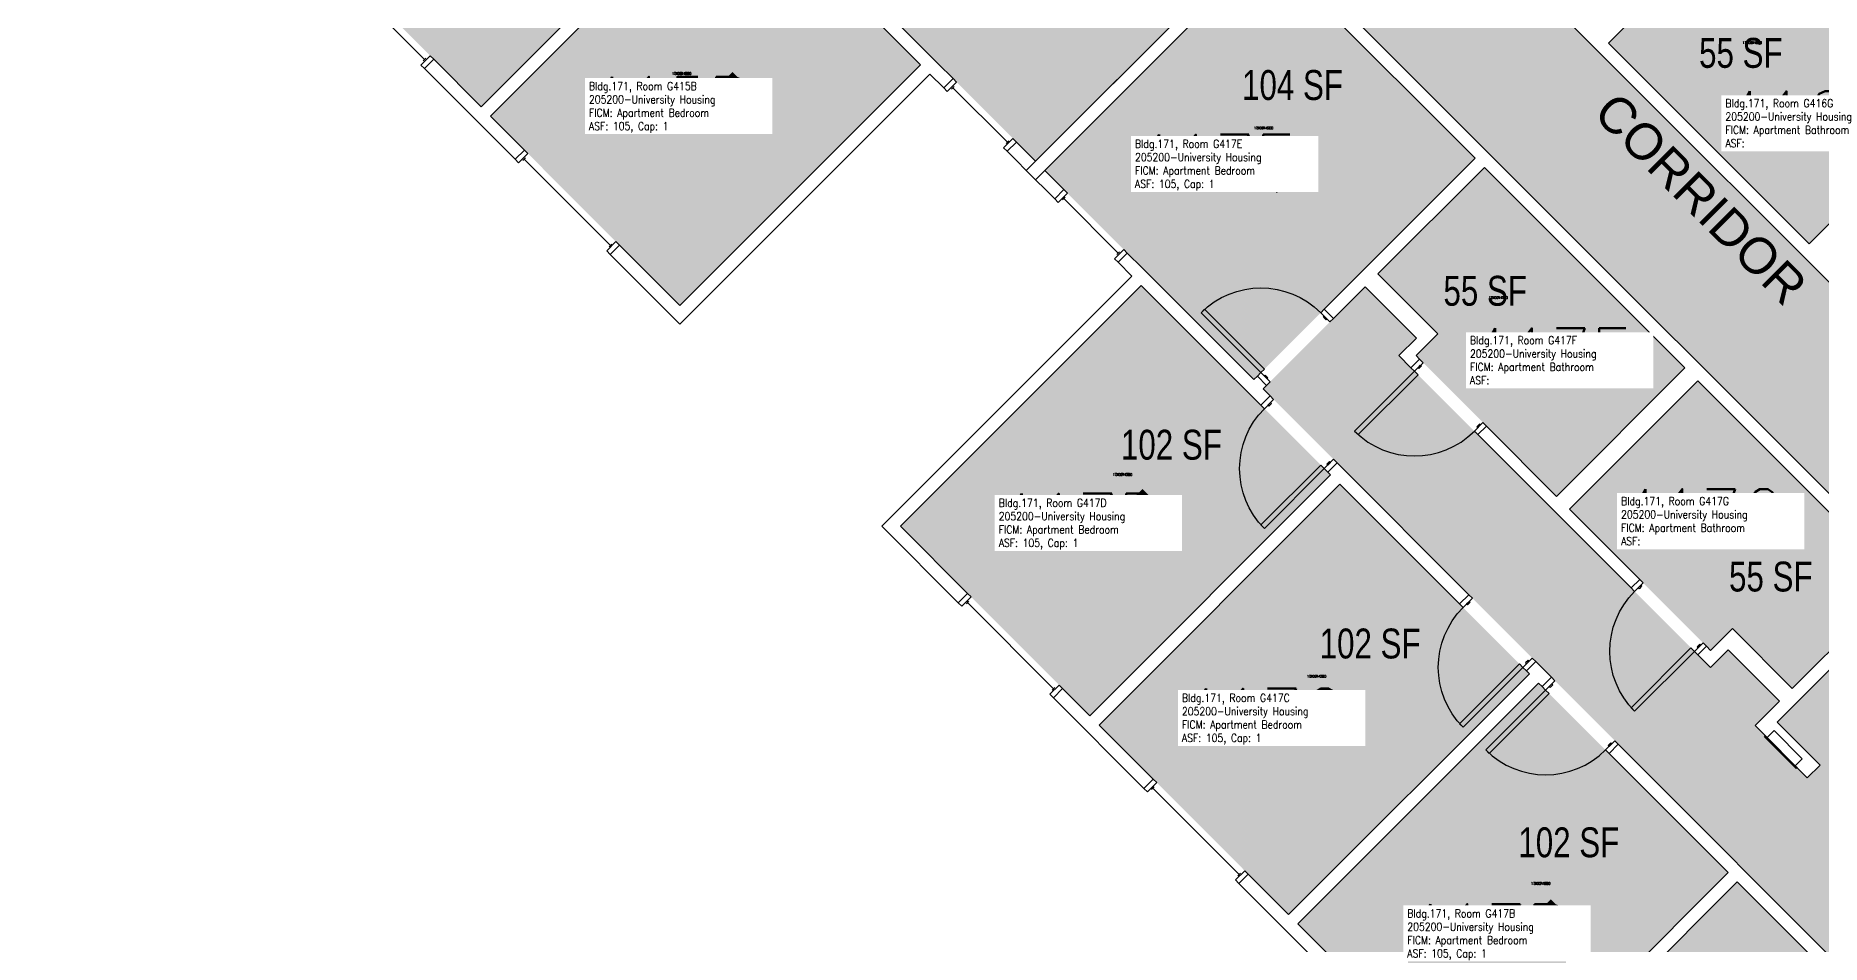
# Model space of a CAD drawing. Header units: inches. Extents: x 1062 to 4030, y -1482 to 1605.
# Drawn here: x 2600 to 3317, y 63 to 427 of the extents above; entities that cross this region are included whole.
import ezdxf
from ezdxf.enums import TextEntityAlignment as Align

# ---------------------------------------------------------------- set-up
doc = ezdxf.new("R2010")
doc.units = ezdxf.units.IN
doc.header["$LTSCALE"] = 192
doc.header["$MEASUREMENT"] = 0
for name, color, linetype in [('A-AREA-IDEN', 1, 'Continuous'), ('A-DOOR', 2, 'Continuous'), ('A-GLAZ', 1, 'Continuous'), ('A-IDEN-RNUM', 7, 'Continuous'), ('A-IDEN-SNUM', 4, 'Continuous'), ('A-IDEN-VNUM', 4, 'Continuous'), ('A-WALL', 5, 'Continuous'), ('AREA-TEXT', 3, 'Continuous'), ('E-POWER', 2, 'Continuous'), ('Rooms-Category-Color', 7, 'Continuous'), ('Rooms-College-Color', 7, 'Continuous'), ('Rooms-Department-Color', 7, 'Continuous'), ('Rooms-Division-Color', 7, 'Continuous'), ('Rooms-Information', 7, 'Continuous')]:
    doc.layers.add(name, color=color, linetype=linetype)
doc.styles.add('AREA', font='arial.ttf', dxfattribs={"width": 0.75, "height": 12})
doc.styles.add('Dimstyle', font='arial.ttf')
doc.styles.add('ROOMSNUMBER', font='txt.shx', dxfattribs={"height": 0.03})
doc.styles.add('ROOMVNUMBER', font='simplex.shx', dxfattribs={"width": 0.85})
doc.styles.get("Standard").update_dxf_attribs({"font": 'arial.ttf'})

msp = doc.modelspace()

# ---------------------------------------------------------------- hatches: boundary and pattern name
at = {"layer": 'Rooms-Category-Color', "true_color": 0xadadad}
msp.add_hatch(color=253, dxfattribs=at).paths.add_polyline_path([(2330.9, 1232.94), (2373.32, 1275.37), (2633.56, 1015.13), (2651.24, 1032.81), (2709.45, 974.6), (2691.77, 956.92), (2821.91, 826.78), (2839.59, 844.46), (2897.8, 786.25), (2880.12, 768.57), (3535.92, 112.77), (3553.6, 130.45), (3595.4, 88.64), (3577.73, 70.97), (3700.48, -51.78), (3658.05, -94.21), (3535.3, 28.54), (3517.62, 10.86), (3475.81, 52.67), (3493.49, 70.35), (2837.69, 726.15), (2820.02, 708.47), (2761.8, 766.68), (2779.48, 784.36), (2649.35, 914.49), (2631.67, 896.81), (2573.46, 955.03), (2591.14, 972.7)])
at = {"layer": 'Rooms-Category-Color', "true_color": 0x728ef3}
for points in [[(2778.94, 398.82), (2702.84, 474.92), (2799.51, 571.62), (2875.64, 495.52), (2779.24, 399.14)], [(3090.5, 465.92), (3001.59, 376.99), (2917.62, 460.96), (3006.54, 549.88)], [(2782.65, 395.11), (2858.75, 319.01), (2955.45, 415.7), (2879.33, 491.81), (2782.95, 395.43)], [(3312.29, 343.83), (3231.75, 424.36), (3274.53, 467.14), (3298.57, 443.1), (3307.32, 451.85), (3363.82, 395.36)], [(3089.27, 289.31), (3178.19, 378.23), (3094.22, 462.2), (3005.3, 373.28)], [(3262.43, 293.98), (3181.9, 374.51), (3139.12, 331.73), (3163.16, 307.69), (3154.41, 298.94), (3210.9, 242.45)], [(3120.12, 251.04), (3044.02, 327.14), (2947.32, 230.44), (3023.42, 154.34)], [(3453.67, 102.75), (3486.33, 70.08), (3468.65, 52.4), (3513.91, 7.15), (3512.5, 5.74), (3515.94, 2.29), (3535.03, 21.38), (3551.98, 4.43), (3497.71, -49.84), (3480.76, -32.89), (3489.07, -24.58), (3485.63, -21.13), (3473.87, -32.89), (3494.27, -53.29), (3377.5, -170.05), (3281.69, -74.23), (3367.25, 11.33), (3092.98, 285.6), (3133.99, 326.61), (3154.59, 306.01), (3147.52, 298.94), (3272.73, 173.73), (3279.8, 180.8), (3300.4, 160.2), (3290.6, 150.4), (3311.55, 129.45), (3316.67, 134.58), (3395.96, 55.29), (3438.64, 97.98), (3443.77, 92.85)], [(3348.31, 208.11), (3267.56, 288.85), (3216.03, 237.32), (3272.73, 180.62), (3281.48, 189.37), (3305.53, 165.33)], [(3199.93, 171.22), (3123.83, 247.32), (3027.13, 150.63), (3103.24, 74.52)], [(3448.54, 107.88), (3352.02, 204.4), (3299.44, 151.81), (3395.96, 55.29)], [(3279.75, 91.41), (3203.64, 167.51), (3106.95, 70.81), (3183.05, -5.29)], [(3263.13, -85.37), (3186.76, -9), (3283.46, 87.69), (3359.83, 11.33)]]:
    msp.add_hatch(color=171, dxfattribs=at).paths.add_polyline_path(points)
at = {"layer": 'Rooms-College-Color', "true_color": 0xadadad}
for points in [[(2330.9, 1232.94), (2373.32, 1275.37), (2633.56, 1015.13), (2651.24, 1032.81), (2709.45, 974.6), (2691.77, 956.92), (2821.91, 826.78), (2839.59, 844.46), (2897.8, 786.25), (2880.12, 768.57), (3535.92, 112.77), (3553.6, 130.45), (3595.4, 88.64), (3577.73, 70.97), (3700.48, -51.78), (3658.05, -94.21), (3535.3, 28.54), (3517.62, 10.86), (3475.81, 52.67), (3493.49, 70.35), (2837.69, 726.15), (2820.02, 708.47), (2761.8, 766.68), (2779.48, 784.36), (2649.35, 914.49), (2631.67, 896.81), (2573.46, 955.03), (2591.14, 972.7)], [(2778.94, 398.82), (2702.84, 474.92), (2799.51, 571.62), (2875.64, 495.52), (2779.24, 399.14)], [(3090.5, 465.92), (3001.59, 376.99), (2917.62, 460.96), (3006.54, 549.88)], [(2782.65, 395.11), (2858.75, 319.01), (2955.45, 415.7), (2879.33, 491.81), (2782.95, 395.43)], [(3312.29, 343.83), (3231.75, 424.36), (3274.53, 467.14), (3298.57, 443.1), (3307.32, 451.85), (3363.82, 395.36)], [(3089.27, 289.31), (3178.19, 378.23), (3094.22, 462.2), (3005.3, 373.28)], [(3262.43, 293.98), (3181.9, 374.51), (3139.12, 331.73), (3163.16, 307.69), (3154.41, 298.94), (3210.9, 242.45)], [(3120.12, 251.04), (3044.02, 327.14), (2947.32, 230.44), (3023.42, 154.34)], [(3453.67, 102.75), (3486.33, 70.08), (3468.65, 52.4), (3513.91, 7.15), (3512.5, 5.74), (3515.94, 2.29), (3535.03, 21.38), (3551.98, 4.43), (3497.71, -49.84), (3480.76, -32.89), (3489.07, -24.58), (3485.63, -21.13), (3473.87, -32.89), (3494.27, -53.29), (3377.5, -170.05), (3281.69, -74.23), (3367.25, 11.33), (3092.98, 285.6), (3133.99, 326.61), (3154.59, 306.01), (3147.52, 298.94), (3272.73, 173.73), (3279.8, 180.8), (3300.4, 160.2), (3290.6, 150.4), (3311.55, 129.45), (3316.67, 134.58), (3395.96, 55.29), (3438.64, 97.98), (3443.77, 92.85)], [(3348.31, 208.11), (3267.56, 288.85), (3216.03, 237.32), (3272.73, 180.62), (3281.48, 189.37), (3305.53, 165.33)], [(3199.93, 171.22), (3123.83, 247.32), (3027.13, 150.63), (3103.24, 74.52)], [(3448.54, 107.88), (3352.02, 204.4), (3299.44, 151.81), (3395.96, 55.29)], [(3279.75, 91.41), (3203.64, 167.51), (3106.95, 70.81), (3183.05, -5.29)], [(3263.13, -85.37), (3186.76, -9), (3283.46, 87.69), (3359.83, 11.33)]]:
    msp.add_hatch(color=253, dxfattribs=at).paths.add_polyline_path(points)
at = {"layer": 'Rooms-Department-Color', "true_color": 0xacacac}
msp.add_hatch(color=253, dxfattribs=at).paths.add_polyline_path([(2330.9, 1232.94), (2373.32, 1275.37), (2633.56, 1015.13), (2651.24, 1032.81), (2709.45, 974.6), (2691.77, 956.92), (2821.91, 826.78), (2839.59, 844.46), (2897.8, 786.25), (2880.12, 768.57), (3535.92, 112.77), (3553.6, 130.45), (3595.4, 88.64), (3577.73, 70.97), (3700.48, -51.78), (3658.05, -94.21), (3535.3, 28.54), (3517.62, 10.86), (3475.81, 52.67), (3493.49, 70.35), (2837.69, 726.15), (2820.02, 708.47), (2761.8, 766.68), (2779.48, 784.36), (2649.35, 914.49), (2631.67, 896.81), (2573.46, 955.03), (2591.14, 972.7)])
at = {"layer": 'Rooms-Department-Color', "true_color": 0x604aed}
for points in [[(2778.94, 398.82), (2702.84, 474.92), (2799.51, 571.62), (2875.64, 495.52), (2779.24, 399.14)], [(3090.5, 465.92), (3001.59, 376.99), (2917.62, 460.96), (3006.54, 549.88)], [(2782.65, 395.11), (2858.75, 319.01), (2955.45, 415.7), (2879.33, 491.81), (2782.95, 395.43)], [(3312.29, 343.83), (3231.75, 424.36), (3274.53, 467.14), (3298.57, 443.1), (3307.32, 451.85), (3363.82, 395.36)], [(3089.27, 289.31), (3178.19, 378.23), (3094.22, 462.2), (3005.3, 373.28)], [(3262.43, 293.98), (3181.9, 374.51), (3139.12, 331.73), (3163.16, 307.69), (3154.41, 298.94), (3210.9, 242.45)], [(3120.12, 251.04), (3044.02, 327.14), (2947.32, 230.44), (3023.42, 154.34)], [(3453.67, 102.75), (3486.33, 70.08), (3468.65, 52.4), (3513.91, 7.15), (3512.5, 5.74), (3515.94, 2.29), (3535.03, 21.38), (3551.98, 4.43), (3497.71, -49.84), (3480.76, -32.89), (3489.07, -24.58), (3485.63, -21.13), (3473.87, -32.89), (3494.27, -53.29), (3377.5, -170.05), (3281.69, -74.23), (3367.25, 11.33), (3092.98, 285.6), (3133.99, 326.61), (3154.59, 306.01), (3147.52, 298.94), (3272.73, 173.73), (3279.8, 180.8), (3300.4, 160.2), (3290.6, 150.4), (3311.55, 129.45), (3316.67, 134.58), (3395.96, 55.29), (3438.64, 97.98), (3443.77, 92.85)], [(3348.31, 208.11), (3267.56, 288.85), (3216.03, 237.32), (3272.73, 180.62), (3281.48, 189.37), (3305.53, 165.33)], [(3199.93, 171.22), (3123.83, 247.32), (3027.13, 150.63), (3103.24, 74.52)], [(3448.54, 107.88), (3352.02, 204.4), (3299.44, 151.81), (3395.96, 55.29)], [(3279.75, 91.41), (3203.64, 167.51), (3106.95, 70.81), (3183.05, -5.29)], [(3263.13, -85.37), (3186.76, -9), (3283.46, 87.69), (3359.83, 11.33)]]:
    msp.add_hatch(color=173, dxfattribs=at).paths.add_polyline_path(points)
at = {"layer": 'Rooms-Division-Color', "true_color": 0xadadad}
msp.add_hatch(color=253, dxfattribs=at).paths.add_polyline_path([(2330.9, 1232.94), (2373.32, 1275.37), (2633.56, 1015.13), (2651.24, 1032.81), (2709.45, 974.6), (2691.77, 956.92), (2821.91, 826.78), (2839.59, 844.46), (2897.8, 786.25), (2880.12, 768.57), (3535.92, 112.77), (3553.6, 130.45), (3595.4, 88.64), (3577.73, 70.97), (3700.48, -51.78), (3658.05, -94.21), (3535.3, 28.54), (3517.62, 10.86), (3475.81, 52.67), (3493.49, 70.35), (2837.69, 726.15), (2820.02, 708.47), (2761.8, 766.68), (2779.48, 784.36), (2649.35, 914.49), (2631.67, 896.81), (2573.46, 955.03), (2591.14, 972.7)])
at = {"layer": 'Rooms-Division-Color', "true_color": 0x604aed}
for points in [[(2778.94, 398.82), (2702.84, 474.92), (2799.51, 571.62), (2875.64, 495.52), (2779.24, 399.14)], [(3090.5, 465.92), (3001.59, 376.99), (2917.62, 460.96), (3006.54, 549.88)], [(2782.65, 395.11), (2858.75, 319.01), (2955.45, 415.7), (2879.33, 491.81), (2782.95, 395.43)], [(3312.29, 343.83), (3231.75, 424.36), (3274.53, 467.14), (3298.57, 443.1), (3307.32, 451.85), (3363.82, 395.36)], [(3089.27, 289.31), (3178.19, 378.23), (3094.22, 462.2), (3005.3, 373.28)], [(3262.43, 293.98), (3181.9, 374.51), (3139.12, 331.73), (3163.16, 307.69), (3154.41, 298.94), (3210.9, 242.45)], [(3120.12, 251.04), (3044.02, 327.14), (2947.32, 230.44), (3023.42, 154.34)], [(3453.67, 102.75), (3486.33, 70.08), (3468.65, 52.4), (3513.91, 7.15), (3512.5, 5.74), (3515.94, 2.29), (3535.03, 21.38), (3551.98, 4.43), (3497.71, -49.84), (3480.76, -32.89), (3489.07, -24.58), (3485.63, -21.13), (3473.87, -32.89), (3494.27, -53.29), (3377.5, -170.05), (3281.69, -74.23), (3367.25, 11.33), (3092.98, 285.6), (3133.99, 326.61), (3154.59, 306.01), (3147.52, 298.94), (3272.73, 173.73), (3279.8, 180.8), (3300.4, 160.2), (3290.6, 150.4), (3311.55, 129.45), (3316.67, 134.58), (3395.96, 55.29), (3438.64, 97.98), (3443.77, 92.85)], [(3348.31, 208.11), (3267.56, 288.85), (3216.03, 237.32), (3272.73, 180.62), (3281.48, 189.37), (3305.53, 165.33)], [(3199.93, 171.22), (3123.83, 247.32), (3027.13, 150.63), (3103.24, 74.52)], [(3448.54, 107.88), (3352.02, 204.4), (3299.44, 151.81), (3395.96, 55.29)], [(3279.75, 91.41), (3203.64, 167.51), (3106.95, 70.81), (3183.05, -5.29)], [(3263.13, -85.37), (3186.76, -9), (3283.46, 87.69), (3359.83, 11.33)]]:
    msp.add_hatch(color=173, dxfattribs=at).paths.add_polyline_path(points)

# ---------------------------------------------------------------- linework, layer by layer
at = {"layer": 'A-DOOR'}
for points in [[(3092.1, 292.13), (3093.51, 293.55), (3069.47, 317.59), (3068.06, 316.18)], [(3119.85, 312.46), (3121.27, 313.88), (3117.56, 317.59), (3116.14, 316.18)], [(3118.62, 313.7), (3118.26, 313.35), (3117.2, 314.41), (3117.56, 314.76)], [(3157.24, 296.11), (3155.83, 297.53), (3152.38, 294.08), (3153.79, 292.66)], [(3156.27, 295.14), (3156.62, 294.79), (3155.56, 293.73), (3155.21, 294.08)], [(3095.81, 288.42), (3094.4, 287.01), (3090.69, 290.72), (3092.1, 292.13)], [(3094.57, 289.66), (3094.93, 290.01), (3093.87, 291.07), (3093.51, 290.72)], [(3153.79, 292.66), (3155.21, 291.25), (3131.17, 267.21), (3129.75, 268.62)], [(3097.23, 281.35), (3095.81, 282.77), (3092.1, 279.05), (3093.51, 277.64)], [(3095.99, 280.11), (3096.34, 279.76), (3095.28, 278.7), (3094.93, 279.05)], [(3181.28, 272.07), (3182.7, 270.66), (3179.25, 267.21), (3177.84, 268.62)], [(3180.31, 271.1), (3179.96, 271.45), (3178.9, 270.39), (3179.25, 270.04)], [(3117.56, 253.6), (3116.14, 255.01), (3092.1, 230.97), (3093.51, 229.56)], [(3121.27, 257.31), (3122.68, 255.9), (3118.97, 252.18), (3117.56, 253.6)], [(3120.03, 256.07), (3119.68, 256.43), (3118.62, 255.36), (3118.97, 255.01)], [(3245.65, 207.7), (3244.24, 209.11), (3240.79, 205.67), (3242.21, 204.25)], [(3177.04, 201.54), (3175.63, 202.95), (3171.91, 199.24), (3173.33, 197.82)], [(3244.68, 206.73), (3245.03, 206.37), (3243.97, 205.31), (3243.62, 205.67)], [(3175.8, 200.3), (3176.16, 199.95), (3175.1, 198.88), (3174.74, 199.24)], [(3266.25, 180.21), (3264.83, 181.63), (3240.79, 157.58), (3242.21, 156.17)], [(3269.69, 183.66), (3271.11, 182.24), (3267.66, 178.8), (3266.25, 180.21)], [(3268.72, 182.69), (3268.37, 183.04), (3267.31, 181.98), (3267.66, 181.63)], [(3197.37, 173.78), (3195.96, 175.2), (3171.91, 151.16), (3173.33, 149.74)], [(3201.08, 177.49), (3202.5, 176.08), (3198.78, 172.37), (3197.37, 173.78)], [(3199.84, 176.26), (3199.49, 176.61), (3198.43, 175.55), (3198.78, 175.2)], [(3210.19, 168.39), (3208.77, 169.81), (3205.06, 166.09), (3206.47, 164.68)], [(3208.95, 167.15), (3209.3, 166.8), (3208.24, 165.74), (3207.89, 166.09)], [(3206.47, 164.68), (3207.89, 163.26), (3183.85, 139.22), (3182.43, 140.64)], [(3234.23, 144.35), (3235.64, 142.94), (3231.93, 139.22), (3230.52, 140.64)], [(3232.99, 143.11), (3232.64, 143.47), (3231.58, 142.4), (3231.93, 142.05)]]:
    msp.add_lwpolyline(points, close=True, dxfattribs=at)
at = {"layer": 'A-DOOR', "extrusion": (0, 0, -1)}
for centre, start, end in [((-3092.1, 292.13), 45, 135), ((-3117.56, 253.6), 315, 45), ((-3266.25, 180.21), 315, 45), ((-3197.37, 173.78), 315, 45)]:
    msp.add_arc(centre, 34, start, end, dxfattribs=at)
at = {"layer": 'A-DOOR'}
for centre in [(3153.79, 292.66), (3206.47, 164.68)]:
    msp.add_arc(centre, 34, 225, 315, dxfattribs=at)
at = {"layer": 'A-GLAZ'}
for p, q in [((2721.58, 452.47), (2756.22, 417.82)), ((2756.75, 418.35), (2755.69, 417.29)), ((2968.88, 407.04), (2967.82, 405.98)), ((2968.35, 406.51), (2990.27, 384.59)), ((2990.8, 385.12), (2989.74, 384.06)), ((2796.72, 378.38), (2795.66, 377.32)), ((2796.19, 377.85), (2830.84, 343.2)), ((3013.44, 362.49), (3012.38, 361.43)), ((3034.83, 340.04), (3012.91, 361.96)), ((2831.37, 343.74), (2830.31, 342.67)), ((3035.36, 340.57), (3034.3, 339.51)), ((2974.73, 200.38), (2973.67, 199.32)), ((3008.85, 165.2), (2974.2, 199.85)), ((3009.38, 165.73), (3008.32, 164.67)), ((3049.27, 125.83), (3048.21, 124.77)), ((3083.39, 90.65), (3048.74, 125.3)), ((3083.92, 91.18), (3082.86, 90.12))]:
    msp.add_line(p, q, dxfattribs=at)
for points in [[(2754.72, 415.61), (2756.14, 414.2), (2759.85, 417.91), (2758.43, 419.33)], [(2966.14, 405.01), (2964.73, 406.43), (2968.44, 410.14), (2969.85, 408.72)], [(2793.98, 376.35), (2792.57, 377.76), (2796.28, 381.48), (2797.7, 380.06)], [(2988.77, 382.38), (2990.18, 380.97), (2993.9, 384.68), (2992.48, 386.1)], [(3010.7, 360.45), (3009.28, 361.87), (3013, 365.58), (3014.41, 364.17)], [(2829.34, 341), (2830.75, 339.58), (2834.47, 343.29), (2833.05, 344.71)], [(3033.33, 337.83), (3034.74, 336.41), (3038.45, 340.12), (3037.04, 341.54)], [(2971.99, 198.35), (2970.57, 199.76), (2974.29, 203.47), (2975.7, 202.06)], [(3007.34, 162.99), (3008.76, 161.58), (3012.47, 165.29), (3011.06, 166.7)], [(3046.53, 123.8), (3045.12, 125.21), (3048.83, 128.93), (3050.25, 127.51)], [(3081.89, 88.44), (3083.3, 87.03), (3087.02, 90.74), (3085.6, 92.16)]]:
    msp.add_lwpolyline(points, close=True, dxfattribs=at)
at = {"layer": 'A-WALL'}
for p, q in [((3136.65, 512.04), (3227.6, 421.09)), ((2875.64, 495.52), (2778.94, 398.82)), ((2782.65, 395.11), (2879.35, 491.8)), ((2997.88, 373.28), (3094.22, 469.62)), ((3094.22, 469.62), (3185.17, 378.67)), ((3231.75, 424.36), (3274.53, 467.14)), ((2908.78, 462.37), (2955.45, 415.7)), ((2962.43, 416.14), (2917.62, 460.96)), ((3001.59, 369.56), (3097.93, 465.91)), ((3090.51, 465.91), (3001.59, 376.99)), ((3094.22, 462.19), (3005.3, 373.28)), ((3178.19, 378.22), (3094.22, 462.19)), ((3312.29, 343.83), (3231.75, 424.36)), ((2759.85, 417.91), (2756.14, 414.2)), ((2778.94, 398.82), (2759.85, 417.91)), ((2968.44, 410.14), (2962.43, 416.14)), ((3227.6, 421.09), (3535.92, 112.77)), ((2756.14, 414.2), (2792.57, 377.76)), ((2955.45, 415.7), (2858.75, 319)), ((2858.75, 311.58), (2959.16, 411.99)), ((2959.16, 411.99), (2964.73, 406.43)), ((2964.73, 406.43), (2968.44, 410.14)), ((2796.28, 381.48), (2782.65, 395.11)), ((3363.82, 395.36), (3312.29, 343.83)), ((2792.57, 377.76), (2796.28, 381.48)), ((2993.9, 384.68), (2990.18, 380.97)), ((2990.18, 380.97), (3001.59, 369.56)), ((3001.59, 376.99), (2993.9, 384.68)), ((3009.28, 361.87), (2997.88, 373.28)), ((3005.3, 373.28), (3013, 365.58)), ((3117.56, 317.59), (3178.19, 378.22)), ((3181.9, 374.51), (3139.12, 331.73)), ((3262.44, 293.98), (3181.9, 374.51)), ((3185.17, 378.67), (3493.49, 70.35)), ((3013, 365.58), (3009.28, 361.87)), ((2834.47, 343.29), (2830.75, 339.58)), ((2830.75, 339.58), (2858.75, 311.58)), ((2858.75, 319), (2834.47, 343.29)), ((3034.74, 336.41), (3038.45, 340.12)), ((3038.45, 340.12), (3044.46, 334.12)), ((2939.89, 230.44), (3040.3, 330.85)), ((3040.3, 330.85), (3034.74, 336.41)), ((3044.46, 334.12), (3089.27, 289.31)), ((3139.12, 331.73), (3163.16, 307.69)), ((3044.02, 327.14), (2947.32, 230.44)), ((3092.1, 279.05), (3044.02, 327.14)), ((3134, 326.61), (3121.27, 313.88)), ((3154.59, 306.01), (3134, 326.61)), ((3121.27, 313.88), (3117.56, 317.59)), ((3147.52, 298.94), (3154.59, 306.01)), ((3163.16, 307.69), (3154.41, 298.94)), ((3152.38, 294.08), (3147.52, 298.94)), ((3155.83, 297.53), (3152.38, 294.08)), ((3154.41, 298.94), (3155.83, 297.53)), ((3089.27, 289.31), (3090.69, 290.72)), ((3090.69, 290.72), (3094.4, 287.01)), ((3094.4, 287.01), (3092.98, 285.59)), ((3210.9, 242.45), (3262.44, 293.98)), ((3267.56, 288.85), (3216.03, 237.32)), ((3348.31, 208.11), (3267.56, 288.85)), ((3095.81, 282.77), (3092.1, 279.05)), ((3092.98, 285.59), (3095.81, 282.77)), ((3179.25, 267.21), (3182.7, 270.66)), ((3240.79, 205.67), (3179.25, 267.21)), ((3182.7, 270.66), (3210.9, 242.45)), ((3023.42, 154.34), (3120.12, 251.03)), ((3118.97, 252.18), (3122.68, 255.9)), ((3120.12, 251.03), (3118.97, 252.18)), ((3122.68, 255.9), (3175.63, 202.95)), ((3123.83, 247.32), (3027.13, 150.62)), ((3171.91, 199.24), (3123.83, 247.32)), ((3216.03, 237.32), (3244.24, 209.11)), ((2970.57, 199.76), (2939.89, 230.44)), ((2947.32, 230.44), (2974.29, 203.47)), ((3244.24, 209.11), (3240.79, 205.67)), ((3305.53, 165.33), (3348.31, 208.11)), ((2974.29, 203.47), (2970.57, 199.76)), ((3175.63, 202.95), (3171.91, 199.24)), ((3352.02, 204.4), (3299.44, 151.81)), ((3272.73, 180.62), (3281.48, 189.37)), ((3281.48, 189.37), (3305.53, 165.33)), ((3267.66, 178.8), (3271.11, 182.24)), ((3271.11, 182.24), (3272.73, 180.62)), ((3279.8, 180.8), (3272.73, 173.73)), ((3300.4, 160.2), (3279.8, 180.8)), ((3198.78, 172.37), (3202.5, 176.08)), ((3199.93, 171.22), (3198.78, 172.37)), ((3202.5, 176.08), (3208.77, 169.81)), ((3272.73, 173.73), (3267.66, 178.8)), ((3008.76, 161.58), (3012.47, 165.29)), ((3012.47, 165.29), (3023.42, 154.34)), ((3103.24, 74.52), (3199.93, 171.22)), ((3203.65, 167.51), (3106.95, 70.81)), ((3205.06, 166.09), (3203.65, 167.51)), ((3208.77, 169.81), (3205.06, 166.09)), ((3045.12, 125.21), (3008.76, 161.58)), ((3290.6, 150.4), (3300.4, 160.2)), ((3027.13, 150.62), (3048.83, 128.93)), ((3299.44, 151.81), (3316.67, 134.58)), ((3311.55, 129.45), (3290.6, 150.4)), ((3231.93, 139.22), (3235.64, 142.94)), ((3279.75, 91.4), (3231.93, 139.22)), ((3235.64, 142.94), (3335.26, 43.32)), ((3316.67, 134.58), (3311.55, 129.45)), ((3048.83, 128.93), (3045.12, 125.21)), ((3083.3, 87.03), (3087.02, 90.74)), ((3119.72, 50.61), (3083.3, 87.03)), ((3087.02, 90.74), (3103.24, 74.52)), ((3183.05, -5.29), (3279.75, 91.4)), ((3283.46, 87.69), (3186.76, -9)), ((3331.54, 39.61), (3283.46, 87.69)), ((3106.95, 70.81), (3123.43, 54.33))]:
    msp.add_line(p, q, dxfattribs=at)
at = {"layer": 'E-POWER'}
for points in [[(3306.73, 134.27), (3307.44, 133.56), (3307.35, 133.47), (3307.26, 133.38), (3307.08, 133.21), (3295.06, 145.23), (3294.36, 145.94), (3294.71, 146.29)], [(3295.42, 145.58), (3306.73, 134.27), (3309.56, 137.1), (3298.24, 148.41)]]:
    msp.add_lwpolyline(points, close=True, dxfattribs=at)

# ---------------------------------------------------------------- texts
at = {"layer": 'A-AREA-IDEN'}
msp.add_text('CORRIDOR', height=14.4, rotation=315, dxfattribs=at).set_placement((3263.74, 356.88), align=Align.CENTER)
at = {"layer": 'A-AREA-IDEN', "char_height": 16, "width": 1, "attachment_point": 1, "rotation": 314.99675, "style": 'Dimstyle'}
for s, insert in [('{\\C1;B}', (2878.61, 414.1)), ('{\\C1;E}', (3099.99, 385.41)), ('{\\C1;D}', (3043.25, 246.71)), ('{\\C1;C}', (3117.05, 169.04)), ('{\\C1;B}', (3207.3, 81.96))]:
    msp.add_mtext(s, dxfattribs=dict(at, insert=insert))
at = {"layer": 'A-IDEN-RNUM', "style": 'ROOMSNUMBER', "width": 0.85}
for s, p in [('0416-G0', (3289.42, 424.56)), ('0415-B0', (2859.45, 412.18)), ('0417-E0', (3093.19, 390.32)), ('0417-F0', (3187.43, 322.23)), ('0417-D0', (3036.49, 251.19)), ('0417-G0', (3282.02, 228.28)), ('0417-C0', (3114.52, 170.22)), ('0417-B0', (3204.56, 87))]:
    msp.add_text(s, height=1, dxfattribs=at).set_placement(p, align=Align.MIDDLE_CENTER)
at = {"layer": 'A-IDEN-SNUM', "style": 'ROOMSNUMBER', "width": 0.85}
for s, p in [('1710G416G0', (3289.42, 424.56)), ('1710G415B0', (2859.45, 412.18)), ('1710G417E0', (3093.19, 390.32)), ('1710G417F0', (3187.43, 322.23)), ('1710G417D0', (3036.49, 251.19)), ('1710G417G0', (3282.02, 228.28)), ('1710G417C0', (3114.52, 170.22)), ('1710G417B0', (3204.56, 87))]:
    msp.add_text(s, height=1, dxfattribs=at).set_placement(p, align=Align.MIDDLE_CENTER)
at = {"layer": 'A-IDEN-VNUM', "style": 'ROOMVNUMBER', "width": 0.85}
for s, p in [('415B', (2854.09, 399.65)), ('416G', (3311, 393.83)), ('417E', (3072.96, 376.46)), ('417F', (3207.51, 298.67)), ('417G', (3269.1, 234.1)), ('417D', (3018.67, 232.33)), ('417C', (3092.71, 154.03)), ('417B', (3182.78, 67.52))]:
    msp.add_text(s, height=22.5, dxfattribs=at).set_placement(p, align=Align.MIDDLE_CENTER)
at = {"layer": 'AREA-TEXT', "style": 'AREA', "width": 0.75}
for s, p in [('55 SF', (3284.88, 420.48)), ('104 SF', (3104.81, 407.58)), ('55 SF', (3182.2, 324.97)), ('102 SF', (3056.16, 263.18)), ('55 SF', (3296.91, 210.25)), ('102 SF', (3135.98, 183.37)), ('102 SF', (3215.79, 103.55))]:
    msp.add_text(s, height=12, dxfattribs=at).set_placement(p, align=Align.MIDDLE_CENTER)

# ---------------------------------------------------------------- next in the draw order: texts
at = {"layer": 'Rooms-Information', "char_height": 3.2143, "width": 72, "attachment_point": 7, "style": 'ROOMVNUMBER', "bg_fill": 3, "box_fill_scale": 1.5, "bg_fill_color": 256, "bg_fill_true_color": 13158600, "bg_fill_transparency": 0}
for s, insert in [('Bldg.171, Room G415B^M^J205200-University Housing^M^JFICM: Apartment Bedroom^M^JASF: 105, Cap: 1', (2822.22, 388.4)), ('Bldg.171, Room G416G^M^J205200-University Housing^M^JFICM: Apartment Bathroom^M^JASF: ', (3278.67, 382.58)), ('Bldg.171, Room G417E^M^J205200-University Housing^M^JFICM: Apartment Bedroom^M^JASF: 105, Cap: 1', (3041.54, 365.21)), ('Bldg.171, Room G417F^M^J205200-University Housing^M^JFICM: Apartment Bathroom^M^JASF: ', (3176.09, 287.42)), ('Bldg.171, Room G417D^M^J205200-University Housing^M^JFICM: Apartment Bedroom^M^JASF: 105, Cap: 1', (2986.8, 221.08)), ('Bldg.171, Room G417G^M^J205200-University Housing^M^JFICM: Apartment Bathroom^M^JASF: ', (3236.77, 222.85)), ('Bldg.171, Room G417C^M^J205200-University Housing^M^JFICM: Apartment Bedroom^M^JASF: 105, Cap: 1', (3060.38, 142.78)), ('Bldg.171, Room G417B^M^J205200-University Housing^M^JFICM: Apartment Bedroom^M^JASF: 105, Cap: 1', (3150.91, 56.27))]:
    msp.add_mtext(s, dxfattribs=dict(at, insert=insert))

doc.saveas('drawing.dxf')
